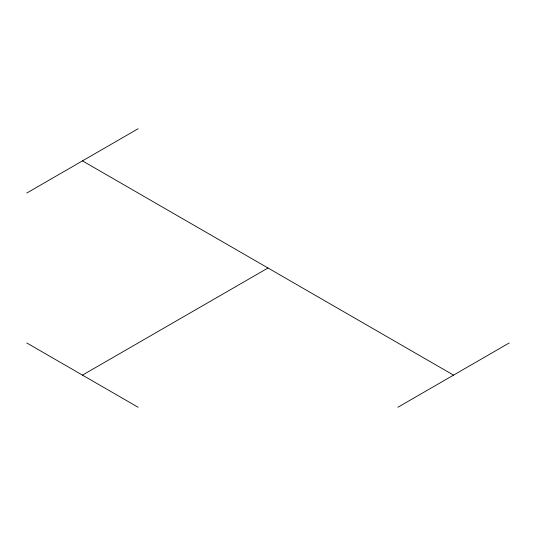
<?xml version="1.0" encoding="UTF-8"?>
<svg xmlns="http://www.w3.org/2000/svg" width="536" height="536" viewBox="0 0 536 536"><rect width="100%" height="100%" fill="white"/><g stroke="black" fill="none" stroke-linecap="round" stroke-linejoin="round"><path stroke-width="0.8" d="M26.8 193.014L138.121 128.741M82.464 375.12L268 268M397.88 407.26L509.2 342.986M82.464 160.88L453.536 375.12M26.8 342.986L138.121 407.26"/></g></svg>
